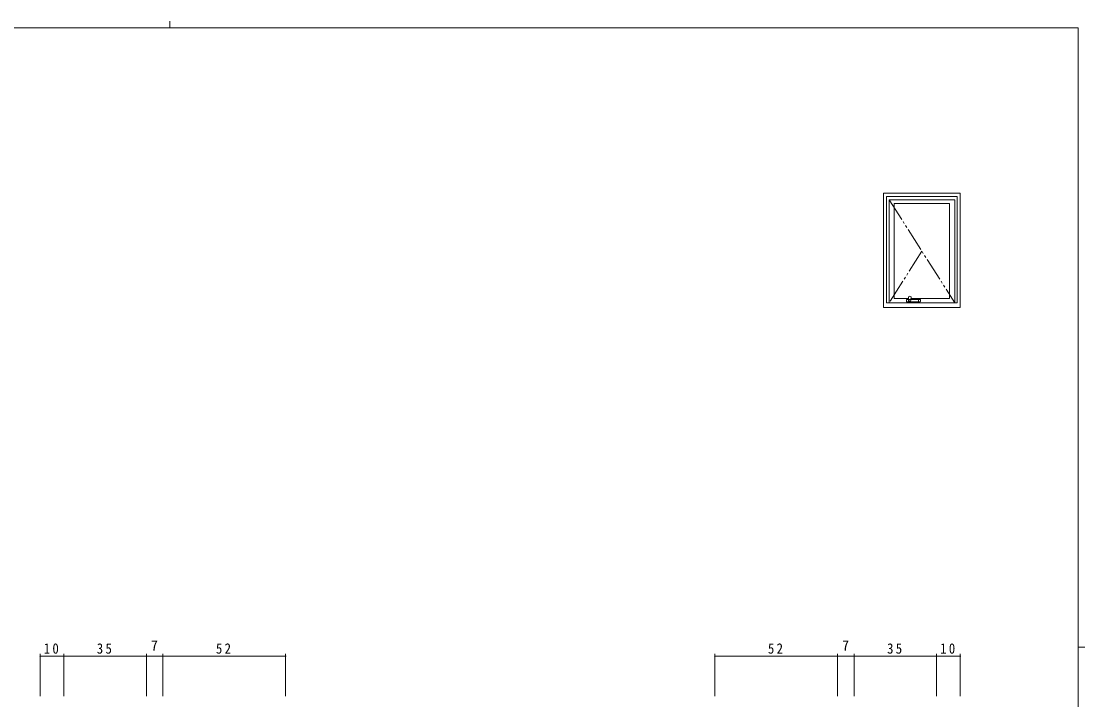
# Model space of a CAD drawing. Units: millimetres on the paper. Extents: x -397 to 397, y -282 to 282.
# Drawn here: x -71.9 to 378.9, y -5.4 to 282.1 of the extents above; entities that cross this region are included whole.
import ezdxf
from ezdxf.enums import TextEntityAlignment as Align

# ---------------------------------------------------------------- set-up
doc = ezdxf.new("R2010")
doc.units = ezdxf.units.MM
doc.linetypes.add('USER3', pattern=[15, 10, -1, 1, -1, 1, -1])
for name, color, linetype, lineweight in [('0-1_YKK_ZWAK', 7, 'Continuous', 18), ('0-6_YKK_D', 6, 'Continuous', 18), ('0-7_YKK_A1', 4, 'Continuous', 18)]:
    doc.layers.add(name, color=color, linetype=linetype, lineweight=lineweight)
doc.styles.add('ＭＳ ゴシック', font='')
doc.styles.get('ＭＳ ゴシック').set_extended_font_data('MS Gothic')

msp = doc.modelspace()

# ---------------------------------------------------------------- linework, layer by layer
at = {"layer": '0-1_YKK_ZWAK'}
for p, q in [((-8.894, 282.1), (-8.894, 279.3)), ((376.092, 279.3), (-393.908, 279.3)), ((376.092, 279.3), (376.092, -245.7)), ((376.092, 16.8), (378.892, 16.8))]:
    msp.add_line(p, q, dxfattribs=at)
at = {"layer": '0-6_YKK_D'}
for p, q in [((-63.88, -3.96), (-63.88, 14.04)), ((-53.88, -3.96), (-53.88, 14.04)), ((-53.88, -3.96), (-53.88, 14.04)), ((-18.88, -3.96), (-18.88, 14.04)), ((-18.88, -3.96), (-18.88, 14.04)), ((-11.88, -3.96), (-11.88, 14.04)), ((-11.88, -3.96), (-11.88, 14.04)), ((40.12, -3.96), (40.12, 14.04)), ((222.12, -3.96), (222.12, 14.04)), ((274.12, -3.96), (274.12, 14.04)), ((274.12, -3.96), (274.12, 14.04)), ((281.12, -3.96), (281.12, 14.04)), ((281.12, -3.96), (281.12, 14.04)), ((316.12, -3.96), (316.12, 14.04)), ((316.12, -3.96), (316.12, 14.04)), ((326.12, -3.96), (326.12, 14.04)), ((-53.88, 13.04), (-63.88, 13.04)), ((-18.88, 13.04), (-53.88, 13.04)), ((-18.88, 13.04), (-11.88, 13.04)), ((-11.88, 13.04), (40.12, 13.04)), ((274.12, 13.04), (222.12, 13.04)), ((281.12, 13.04), (274.12, 13.04)), ((281.12, 13.04), (316.12, 13.04)), ((316.12, 13.04), (326.12, 13.04))]:
    msp.add_line(p, q, dxfattribs=at)
for centre, start, end in [((-63.88, 13.04), 0, 180), ((-63.88, 13.04), 180, 0), ((-53.88, 13.04), 0, 180), ((-53.88, 13.04), 0, 180), ((-53.88, 13.04), 180, 0), ((-53.88, 13.04), 180, 0), ((-18.88, 13.04), 0, 180), ((-18.88, 13.04), 0, 180), ((-18.88, 13.04), 180, 0), ((-18.88, 13.04), 180, 0), ((-11.88, 13.04), 0, 180), ((-11.88, 13.04), 0, 180), ((-11.88, 13.04), 180, 0), ((-11.88, 13.04), 180, 0), ((40.12, 13.04), 0, 180), ((40.12, 13.04), 180, 0), ((222.12, 13.04), 0, 180), ((222.12, 13.04), 180, 0), ((274.12, 13.04), 0, 180), ((274.12, 13.04), 0, 180), ((274.12, 13.04), 180, 0), ((274.12, 13.04), 180, 0), ((281.12, 13.04), 0, 180), ((281.12, 13.04), 0, 180), ((281.12, 13.04), 180, 0), ((281.12, 13.04), 180, 0), ((316.12, 13.04), 0, 180), ((316.12, 13.04), 0, 180), ((316.12, 13.04), 180, 0), ((316.12, 13.04), 180, 0), ((326.12, 13.04), 0, 180), ((326.12, 13.04), 180, 0)]:
    msp.add_arc(centre, 0.106, start, end, dxfattribs=at)
at = {"layer": '0-7_YKK_A1'}
for p, q in [((294.87, 207.8), (324.87, 207.8)), ((294.87, 162.8), (294.87, 207.8)), ((324.87, 162.8), (324.87, 207.8)), ((326.12, 160.8), (326.12, 209.3)), ((295.97, 206.5), (323.77, 206.5)), ((295.97, 162.8), (295.97, 206.5)), ((298.12, 204.9), (321.62, 204.9)), ((298.12, 164.55), (298.12, 204.9)), ((321.62, 164.55), (321.62, 204.9)), ((323.77, 162.8), (323.77, 206.5)), ((294.87, 162.8), (324.87, 162.8)), ((298.12, 164.55), (304.195, 164.55)), ((303.37, 164.15), (303.37, 163.35)), ((304.17, 164.25), (303.47, 164.25)), ((304.17, 163.25), (303.47, 163.25)), ((304.17, 163.25), (304.17, 164.25)), ((304.17, 164.202), (304.195, 164.202)), ((304.195, 164.15), (304.17, 164.15)), ((304.195, 163.35), (304.17, 163.35)), ((304.17, 163.297), (304.195, 163.297)), ((304.195, 164.198), (304.195, 165.06)), ((304.195, 163.25), (304.195, 164.298)), ((304.195, 163.25), (308.395, 163.25)), ((304.206, 164.961), (304.396, 164.108)), ((305.295, 164.25), (305.091, 164.114)), ((305.285, 164.961), (305.094, 164.108)), ((305.295, 164.25), (305.295, 165.06)), ((305.295, 164.55), (321.62, 164.55)), ((305.295, 164.25), (308.395, 164.25)), ((308.395, 163.25), (308.395, 164.25)), ((308.395, 164.202), (308.42, 164.202)), ((308.395, 164.15), (308.42, 164.15)), ((308.395, 163.35), (308.42, 163.35)), ((308.42, 163.297), (308.395, 163.297)), ((308.42, 164.25), (309.12, 164.25)), ((308.42, 163.252), (308.42, 164.25)), ((308.42, 163.25), (309.12, 163.25)), ((309.22, 164.15), (309.22, 163.352)), ((293.62, 160.8), (326.12, 160.8))]:
    msp.add_line(p, q, dxfattribs=at)
at = {"layer": '0-7_YKK_A1', "linetype": 'USER3'}
for p, q in [((295.97, 206.5), (323.77, 162.8)), ((309.87, 184.65), (295.97, 162.8))]:
    msp.add_line(p, q, dxfattribs=at)
at = {"layer": '0-7_YKK_A1'}
msp.add_lwpolyline([(293.62, 160.8), (293.62, 209.3), (326.12, 209.3)], dxfattribs=at)
for centre, radius, start, end in [((303.47, 164.15), 0.1, 90, 180), ((303.47, 163.35), 0.1, 180, 270), ((304.745, 165.06), 0.55, 348.40096, 191.59905), ((304.445, 164.298), 0.25, 180, 254.21685), ((304.345, 164.198), 0.15, 180, 281.49935), ((304.97, 163.86), 0.625, 150.11861, 209.88139), ((304.441, 164.164), 0.015, 119.88139, 150.11861), ((304.441, 163.557), 0.015, 209.88139, 240.11861), ((304.745, 163.635), 0.625, 60.11861, 119.88139), ((304.745, 164.085), 0.625, 240.11861, 299.88139), ((305.049, 164.164), 0.015, 29.88139, 60.11861), ((305.049, 163.557), 0.015, 299.88139, 330.11861), ((304.52, 163.86), 0.625, 330.11861, 29.88139), ((309.12, 164.15), 0.1, 0, 90), ((309.12, 163.35), 0.1, 270, 0)]:
    msp.add_arc(centre, radius, start, end, dxfattribs=at)

# ---------------------------------------------------------------- texts
at = {"layer": '0-6_YKK_D', "color": 7, "style": 'ＭＳ ゴシック'}
for p in [(-16.98, 14.04), (276.02, 14.04)]:
    msp.add_text('7', height=4.399, dxfattribs=at).set_placement(p, align=Align.BOTTOM_LEFT)
at = {"layer": '0-6_YKK_D', "color": 7, "char_height": 4.399, "attachment_point": 7, "style": 'ＭＳ ゴシック'}
for s, insert in [('\\T1.37;\\W0.9;10', (-62.4, 14.04)), ('\\T1.37;\\W0.9;35', (-39.9, 14.04)), ('\\T1.37;\\W0.9;52', (10.6, 14.04)), ('\\T1.37;\\W0.9;52', (244.6, 14.04)), ('\\T1.37;\\W0.9;35', (295.1, 14.04)), ('\\T1.37;\\W0.9;10', (317.6, 14.04))]:
    msp.add_mtext(s, dxfattribs=dict(at, insert=insert))

doc.saveas('drawing.dxf')
